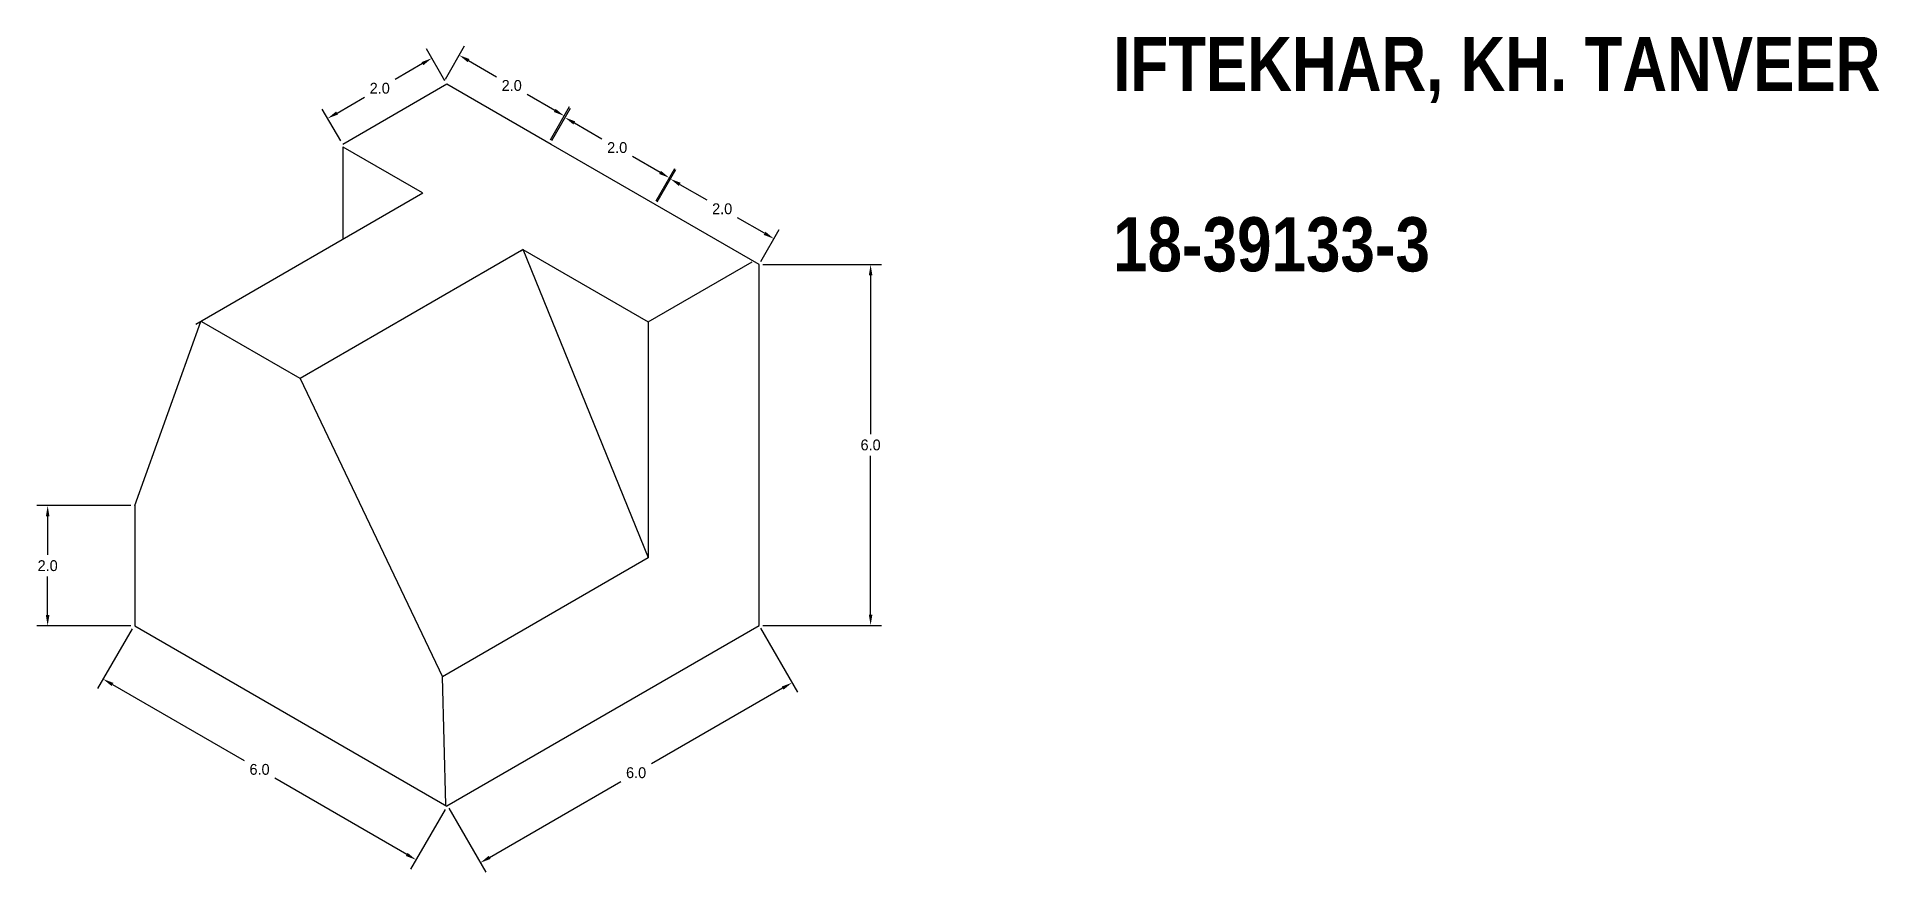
# Model space of a CAD drawing. Header units: inches. Extents: x 4.2 to 34.8, y 18 to 31.9.
import ezdxf

# ---------------------------------------------------------------- set-up
doc = ezdxf.new("R2010")
doc.units = ezdxf.units.IN
doc.header["$MEASUREMENT"] = 0
doc.dimstyles.get("Standard").update_dxf_attribs({"dimtxt": 0.18, "dimasz": 0.18, "dimexe": 0.18, "dimexo": 0.0625, "dimgap": 0.09, "dimtad": 0, "dimtih": 1, "dimtoh": 1, "dimdec": 1, "dimzin": 0, "dimdsep": 46, "dimtxsty": 'Standard', "dimcen": 0.09, "dimadec": 1, "dimazin": 0, "dimtfac": 1, "dimtdec": 1, "dimtofl": 0, "dimtmove": 0, "dimatfit": 3, "dimfxl": 0, "dimtolj": 1, "dimtzin": 0, "dimarcsym": 0})

# ---------------------------------------------------------------- blocks, each defined once
blk = doc.blocks.new('*D5')
at = {"color": 0, "lineweight": -2}
for p, q in [((5.748, 24.097), (4.183, 24.097)), ((4.363, 23.917), (4.363, 23.277)), ((4.363, 22.277), (4.363, 22.917)), ((5.748, 22.097), (4.183, 22.097))]:
    blk.add_line(p, q, dxfattribs=at)
at = {"color": 0}
for points in [[(4.333, 23.917), (4.393, 23.917), (4.363, 24.097)], [(4.333, 22.277), (4.393, 22.277), (4.363, 22.097)]]:
    blk.add_solid(points, dxfattribs=at)
at = {"layer": 'Defpoints', "color": 0}
for p in [(4.363, 24.097), (5.811, 24.097), (5.811, 22.097)]:
    blk.add_point(p, dxfattribs=at)
at = {"color": 0, "insert": (4.363, 23.097), "char_height": 0.18, "attachment_point": 5}
blk.add_mtext('\\A1;2.0', dxfattribs=at)
blk = doc.blocks.new('*D6')
at = {"color": 0, "lineweight": -2}
for p, q in [((5.768, 22.049), (5.195, 21.056)), ((5.441, 21.122), (7.634, 19.856)), ((10.337, 18.295), (8.144, 19.561)), ((10.976, 19.042), (10.403, 18.049))]:
    blk.add_line(p, q, dxfattribs=at)
at = {"color": 0}
for points in [[(5.456, 21.148), (5.426, 21.096), (5.285, 21.212)], [(10.352, 18.321), (10.322, 18.269), (10.493, 18.205)]]:
    blk.add_solid(points, dxfattribs=at)
at = {"layer": 'Defpoints', "color": 0}
for p in [(5.799, 22.103), (5.285, 21.212), (11.007, 19.096)]:
    blk.add_point(p, dxfattribs=at)
at = {"color": 0, "insert": (7.889, 19.708), "char_height": 0.18, "attachment_point": 5}
blk.add_mtext('\\A1;6.0', dxfattribs=at)
blk = doc.blocks.new('*D10')
at = {"color": 0, "lineweight": -2}
for p, q in [((16.265, 28.105), (18.237, 28.105)), ((18.057, 27.925), (18.057, 25.285)), ((18.057, 22.285), (18.057, 24.925)), ((16.265, 22.105), (18.237, 22.105))]:
    blk.add_line(p, q, dxfattribs=at)
at = {"color": 0}
for points in [[(18.027, 27.925), (18.087, 27.925), (18.057, 28.105)], [(18.027, 22.285), (18.087, 22.285), (18.057, 22.105)]]:
    blk.add_solid(points, dxfattribs=at)
at = {"layer": 'Defpoints', "color": 0}
for p in [(16.203, 28.105), (18.057, 28.105), (16.203, 22.105)]:
    blk.add_point(p, dxfattribs=at)
at = {"color": 0, "insert": (18.057, 25.105), "char_height": 0.18, "attachment_point": 5}
blk.add_mtext('\\A1;6.0', dxfattribs=at)
blk = doc.blocks.new('*D11')
at = {"color": 0, "lineweight": -2}
for p, q in [((16.226, 22.057), (16.839, 20.995)), ((16.593, 21.061), (14.41, 19.801)), ((11.718, 18.246), (13.9, 19.506)), ((11.038, 19.062), (11.652, 18))]:
    blk.add_line(p, q, dxfattribs=at)
at = {"color": 0}
for points in [[(16.578, 21.087), (16.608, 21.035), (16.749, 21.151)], [(11.703, 18.272), (11.733, 18.22), (11.562, 18.156)]]:
    blk.add_solid(points, dxfattribs=at)
at = {"layer": 'Defpoints', "color": 0}
for p in [(16.195, 22.111), (11.007, 19.116), (11.562, 18.156)]:
    blk.add_point(p, dxfattribs=at)
at = {"color": 0, "insert": (14.155, 19.653), "char_height": 0.18, "attachment_point": 5}
blk.add_mtext('\\A1;6.0', dxfattribs=at)
blk = doc.blocks.new('*D12')
at = {"color": 0, "lineweight": -2}
for p, q in [((14.507, 29.152), (14.816, 29.686)), ((14.882, 29.44), (15.332, 29.18)), ((16.292, 28.626), (15.842, 28.886)), ((16.229, 28.158), (16.538, 28.692))]:
    blk.add_line(p, q, dxfattribs=at)
at = {"color": 0}
for points in [[(14.897, 29.466), (14.867, 29.414), (14.726, 29.53)], [(16.307, 28.652), (16.277, 28.6), (16.448, 28.536)]]:
    blk.add_solid(points, dxfattribs=at)
at = {"layer": 'Defpoints', "color": 0}
for p in [(14.726, 29.53), (14.476, 29.098), (16.198, 28.104)]:
    blk.add_point(p, dxfattribs=at)
at = {"color": 0, "insert": (15.587, 29.033), "char_height": 0.18, "attachment_point": 5}
blk.add_mtext('\\A1;2.0', dxfattribs=at)
blk = doc.blocks.new('*D13')
at = {"color": 0, "lineweight": -2}
for p, q in [((12.751, 30.171), (13.061, 30.708)), ((13.127, 30.462), (13.585, 30.198)), ((14.553, 29.639), (14.095, 29.903)), ((14.488, 29.167), (14.798, 29.705))]:
    blk.add_line(p, q, dxfattribs=at)
at = {"color": 0}
for points in [[(13.142, 30.488), (13.112, 30.436), (12.971, 30.552)], [(14.568, 29.665), (14.538, 29.613), (14.708, 29.549)]]:
    blk.add_solid(points, dxfattribs=at)
at = {"layer": 'Defpoints', "color": 0}
for p in [(12.971, 30.552), (12.719, 30.117), (14.457, 29.113)]:
    blk.add_point(p, dxfattribs=at)
at = {"color": 0, "insert": (13.84, 30.051), "char_height": 0.18, "attachment_point": 5}
blk.add_mtext('\\A1;2.0', dxfattribs=at)
blk = doc.blocks.new('*D14')
at = {"color": 0, "lineweight": -2}
for p, q in [((10.983, 31.191), (11.302, 31.743)), ((11.368, 31.498), (11.83, 31.231)), ((12.801, 30.67), (12.34, 30.937)), ((12.728, 30.183), (13.047, 30.736))]:
    blk.add_line(p, q, dxfattribs=at)
at = {"color": 0}
for points in [[(11.383, 31.524), (11.353, 31.472), (11.212, 31.588)], [(12.816, 30.696), (12.786, 30.644), (12.957, 30.58)]]:
    blk.add_solid(points, dxfattribs=at)
at = {"layer": 'Defpoints', "color": 0}
for p in [(11.212, 31.588), (10.951, 31.136), (12.697, 30.129)]:
    blk.add_point(p, dxfattribs=at)
at = {"color": 0, "insert": (12.085, 31.084), "char_height": 0.18, "attachment_point": 5}
blk.add_mtext('\\A1;2.0', dxfattribs=at)
blk = doc.blocks.new('*D15')
at = {"color": 0, "lineweight": -2}
for p, q in [((10.971, 31.164), (10.665, 31.694)), ((10.599, 31.448), (10.144, 31.185)), ((9.239, 30.163), (8.932, 30.693)), ((9.178, 30.627), (9.634, 30.89))]:
    blk.add_line(p, q, dxfattribs=at)
at = {"color": 0}
for points in [[(10.584, 31.474), (10.614, 31.422), (10.755, 31.538)], [(9.163, 30.653), (9.193, 30.601), (9.022, 30.537)]]:
    blk.add_solid(points, dxfattribs=at)
at = {"layer": 'Defpoints', "color": 0}
for p in [(10.755, 31.538), (11.002, 31.109), (9.27, 30.109)]:
    blk.add_point(p, dxfattribs=at)
at = {"color": 0, "insert": (9.889, 31.038), "char_height": 0.18, "attachment_point": 5}
blk.add_mtext('\\A1;2.0', dxfattribs=at)

msp = doc.modelspace()

# ---------------------------------------------------------------- linework, layer by layer
for p, q in [((11.007, 31.105), (9.275, 30.105)), ((12.739, 30.105), (11.007, 31.105)), ((9.273, 30.067), (9.273, 28.526)), ((9.277, 30.064), (10.595, 29.303)), ((14.471, 29.105), (12.739, 30.105)), ((10.607, 29.293), (6.826, 27.11)), ((16.203, 28.105), (14.471, 29.105)), ((12.25, 28.338), (8.563, 26.209)), ((12.278, 28.354), (12.234, 28.328)), ((12.271, 28.358), (14.357, 27.153)), ((14.359, 23.228), (12.278, 28.354)), ((14.357, 27.153), (16.087, 28.152)), ((16.203, 22.105), (16.203, 28.105)), ((5.811, 24.099), (6.914, 27.161)), ((8.563, 26.209), (6.931, 27.151)), ((14.357, 27.159), (14.357, 23.226)), ((8.563, 26.209), (10.934, 21.249)), ((5.811, 24.097), (5.811, 22.097)), ((14.357, 23.226), (10.934, 21.249)), ((5.811, 22.097), (11.007, 19.097)), ((11.005, 19.103), (16.201, 22.103)), ((10.991, 19.12), (10.934, 21.249))]:
    msp.add_line(p, q)

# ---------------------------------------------------------------- texts
at = {"insert": (22.092, 31.894), "char_height": 0.9, "width": 17.01498, "attachment_point": 1}
msp.add_mtext('{\\fTw Cen MT Condensed Extra Bold|b0|i0|c0|p34;IFTEKHAR, KH. TANVEER\\P\\P\\pt35.1;18-39133-3}', dxfattribs=at)

# ---------------------------------------------------------------- dimensions: what is measured, and where the dimension line sits
for p1, p2, distance, picture, middle in [((9.27, 30.109), (11.002, 31.109), 0.495, '*D15', (9.889, 31.038)), ((12.697, 30.129), (10.951, 31.136), -0.521, '*D14', (12.085, 31.084)), ((14.457, 29.113), (12.719, 30.117), -0.503, '*D13', (13.84, 30.051)), ((16.198, 28.104), (14.476, 29.098), -0.499, '*D12', (15.587, 29.033)), ((11.007, 19.096), (5.799, 22.103), 1.029, '*D6', (7.889, 19.708)), ((16.195, 22.111), (11.007, 19.116), 1.109, '*D11', (14.155, 19.653))]:
    dim = msp.add_aligned_dim(p1=p1, p2=p2, distance=distance, dimstyle='Standard')
    dim.commit()
    dim.dimension.update_dxf_attribs({"geometry": picture, "text_midpoint": middle})
for base, p1, p2, picture, middle in [((18.057, 28.105), (16.203, 22.105), (16.203, 28.105), '*D10', (18.057, 25.105)), ((4.363, 24.097), (5.811, 22.097), (5.811, 24.097), '*D5', (4.363, 23.097))]:
    dim = msp.add_linear_dim(base=base, p1=p1, p2=p2, angle=270, dimstyle='Standard')
    dim.commit()
    dim.dimension.update_dxf_attribs({"geometry": picture, "text_midpoint": middle})

doc.saveas('drawing.dxf')
